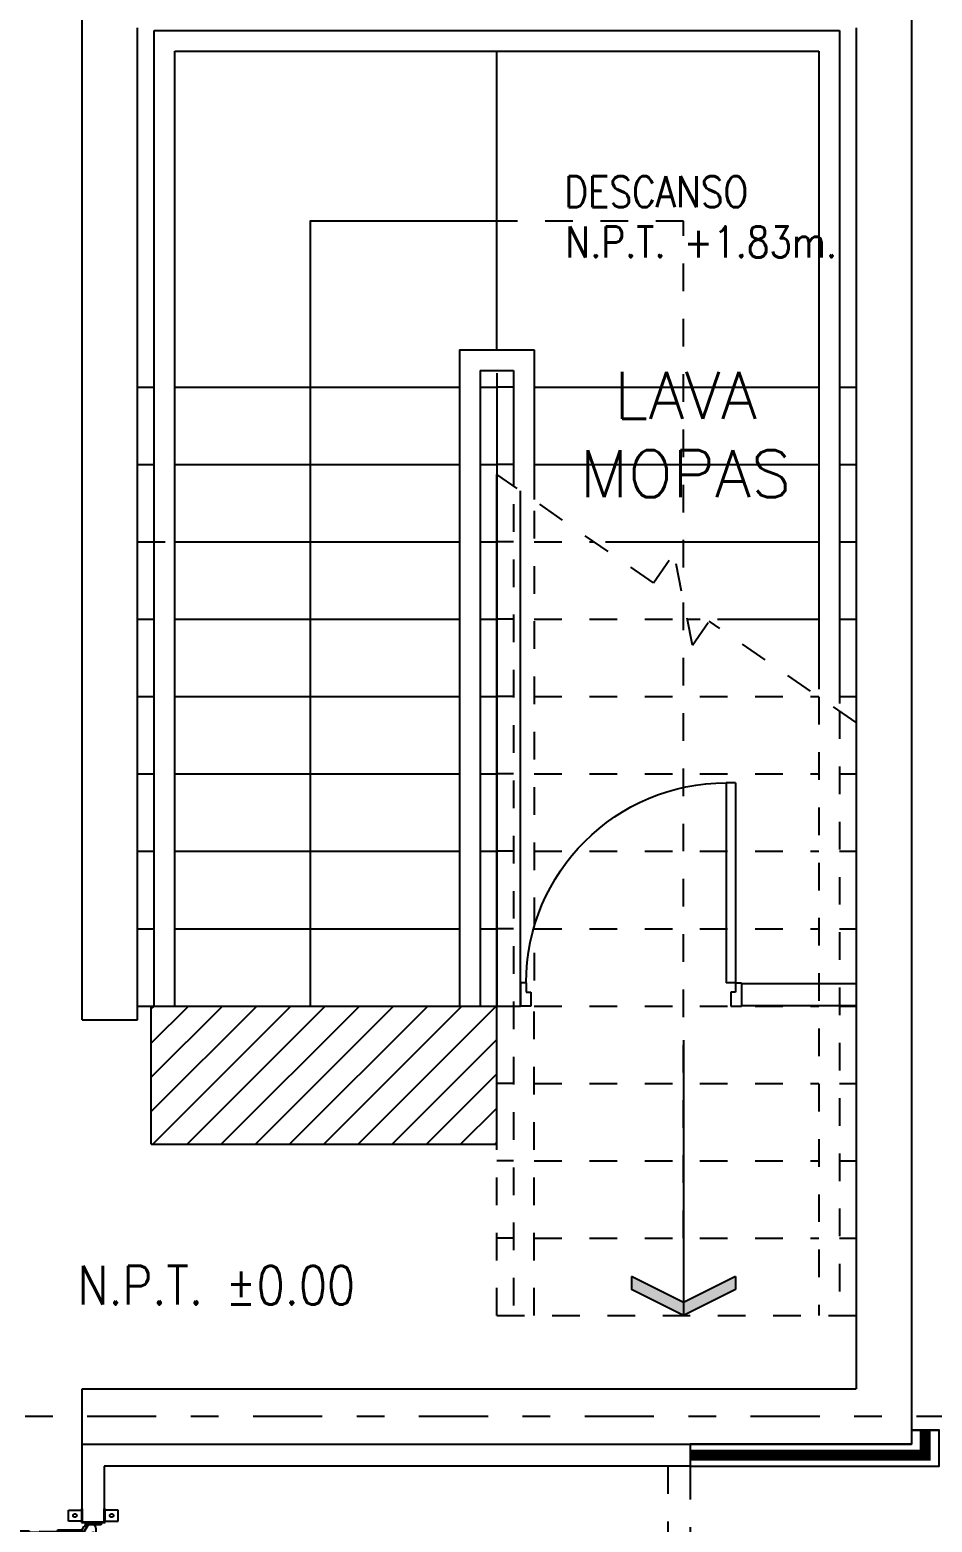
# Model space of a CAD drawing. Header units: millimetres. Extents: x 340 to 1003762, y 22 to 362022.
# Drawn here: x 406.99 to 410.26, y 89.96 to 95.36 of the extents above; entities that cross this region are included whole.
import ezdxf
from ezdxf.xclip import XClip

# ---------------------------------------------------------------- set-up
doc = ezdxf.new("R2010")
doc.units = ezdxf.units.MM
doc.header["$XCLIPFRAME"] = 0
for name, pattern in [('LSBB_P_002 - PLANTA 1° NIVEL SALA DE VENTAS$0$000_ALTILLO PROPUESTA$0$HIDDEN', [0.375, 0.25, -0.125]), ('LSBB_P_002 - PLANTA 1° NIVEL SALA DE VENTAS$0$CONTINUOS', [0]), ('LSBB_P_002 - PLANTA 1° NIVEL SALA DE VENTAS$0$DASHDOT2', [0.5, 0.25, -0.125, 0, -0.125]), ('LSBB_P_002 - PLANTA 1° NIVEL SALA DE VENTAS$0$DASHED', [0.75, 0.5, -0.25]), ('LSBB_P_002 - PLANTA 1° NIVEL SALA DE VENTAS$0$DOT', [0.25, 0, -0.25]), ('LSBB_P_002 - PLANTA 1° NIVEL SALA DE VENTAS$0$HIDDEN4', [0.09375, 0.0625, -0.03125]), ('LSBB_P_002 - PLANTA 1° NIVEL SALA DE VENTAS$0$Z-ARQUITECTURA$0$HIDDEN', [0.375, 0.25, -0.125])]:
    doc.linetypes.add(name, pattern=pattern)
for name, color, linetype in [('LSBB_P_002 - PLANTA 1° NIVEL SALA DE VENTAS$0$01', 8, 'Continuous'), ('LSBB_P_002 - PLANTA 1° NIVEL SALA DE VENTAS$0$A-DEMOLICIONES', 30, 'LSBB_P_002 - PLANTA 1° NIVEL SALA DE VENTAS$0$DASHED'), ('LSBB_P_002 - PLANTA 1° NIVEL SALA DE VENTAS$0$A-PANEL CAMARA NUEVO', 10, 'LSBB_P_002 - PLANTA 1° NIVEL SALA DE VENTAS$0$CONTINUOS'), ('LSBB_P_002 - PLANTA 1° NIVEL SALA DE VENTAS$0$A-PUERTAS NUEVAS', 10, 'Continuous'), ('LSBB_P_002 - PLANTA 1° NIVEL SALA DE VENTAS$0$A-SE CONSTRUYE RELLENO', 10, 'LSBB_P_002 - PLANTA 1° NIVEL SALA DE VENTAS$0$CONTINUOS'), ('LSBB_P_002 - PLANTA 1° NIVEL SALA DE VENTAS$0$DJAMB', 8, 'Continuous'), ('LSBB_P_002 - PLANTA 1° NIVEL SALA DE VENTAS$0$E-TABIQUE-CAMARA', 1, 'Continuous'), ('LSBB_P_002 - PLANTA 1° NIVEL SALA DE VENTAS$0$EJES', 8, 'LSBB_P_002 - PLANTA 1° NIVEL SALA DE VENTAS$0$DASHDOT2'), ('LSBB_P_002 - PLANTA 1° NIVEL SALA DE VENTAS$0$ESCALERAS', 8, 'Continuous'), ('LSBB_P_002 - PLANTA 1° NIVEL SALA DE VENTAS$0$HATCH', 8, 'Continuous'), ('LSBB_P_002 - PLANTA 1° NIVEL SALA DE VENTAS$0$LETRERO', 2, 'Continuous'), ('LSBB_P_002 - PLANTA 1° NIVEL SALA DE VENTAS$0$MUROS', 5, 'Continuous'), ('LSBB_P_002 - PLANTA 1° NIVEL SALA DE VENTAS$0$PUERTAS', 2, 'Continuous'), ('LSBB_P_002 - PLANTA 1° NIVEL SALA DE VENTAS$0$TEXTOS RECINTO', 7, 'Continuous'), ('XREF', 7, 'Continuous')]:
    doc.layers.add(name, color=color, linetype=linetype)
doc.styles.add('LSBB_P_002 - PLANTA 1° NIVEL SALA DE VENTAS$0$ELEV', font='romans', dxfattribs={"bigfont": 'SPEC-SL.SHX'})
doc.styles.add('LSBB_P_002 - PLANTA 1° NIVEL SALA DE VENTAS$0$ROMANS', font='romans')

# ---------------------------------------------------------------- blocks, each defined once
blk = doc.blocks.new('*X133')
at = {"color": 0}
for p, q in [((543.5356, 106.2254), (543.9172, 106.607)), ((543.5356, 106.3492), (543.7934, 106.607)), ((543.5356, 106.4729), (543.6697, 106.607)), ((543.5356, 106.5966), (543.5459, 106.607)), ((543.5409, 106.107), (544.0409, 106.607)), ((543.6647, 106.107), (544.1647, 106.607)), ((543.7884, 106.107), (544.2884, 106.607)), ((543.9122, 106.107), (544.4122, 106.607)), ((544.0359, 106.107), (544.5359, 106.607)), ((544.1596, 106.107), (544.6596, 106.607)), ((544.2834, 106.107), (544.7834, 106.607)), ((544.4071, 106.107), (544.7856, 106.4855)), ((544.5309, 106.107), (544.7856, 106.3617)), ((544.6546, 106.107), (544.7856, 106.238)), ((544.7784, 106.107), (544.7856, 106.1142))]:
    blk.add_line(p, q, dxfattribs=at)
blk = doc.blocks.new('LSBB_P_002 - PLANTA 1° NIVEL SALA DE VENTAS$0$W0')
for p, q in [((-0.1439, 0.1881), (-0.0499, 0)), ((-0.1439, 0.1881), (-0.0969, 0.1881)), ((-0.0969, 0.1881), (-0.0028, 0)), ((-1, 0), (0, 0)), ((-0.0499, 0), (-0.1439, -0.1881)), ((-0.0028, 0), (-0.0969, -0.1881)), ((-0.1439, -0.1881), (-0.0969, -0.1881))]:
    blk.add_line(p, q)
for points in [[(-0.1439, 0.1881), (-0.0499, 0), (-0.0969, 0.1881), (-0.0028, 0)], [(-0.1439, -0.1881), (-0.0499, 0), (-0.0969, -0.1881), (-0.0028, 0)]]:
    blk.add_solid(points)
blk = doc.blocks.new('*X134')
at = {"color": 0}
for p, q in [((543.5356, 106.2254), (543.9172, 106.607)), ((543.5356, 106.3492), (543.7934, 106.607)), ((543.5356, 106.4729), (543.6697, 106.607)), ((543.5356, 106.5966), (543.5459, 106.607)), ((543.5409, 106.107), (544.0409, 106.607)), ((543.6647, 106.107), (544.1647, 106.607)), ((543.7884, 106.107), (544.2884, 106.607)), ((543.9122, 106.107), (544.4122, 106.607)), ((544.0359, 106.107), (544.5359, 106.607)), ((544.1596, 106.107), (544.6596, 106.607)), ((544.2834, 106.107), (544.7834, 106.607)), ((544.4071, 106.107), (544.7856, 106.4855)), ((544.5309, 106.107), (544.7856, 106.3617)), ((544.6546, 106.107), (544.7856, 106.238)), ((544.7784, 106.107), (544.7856, 106.1142))]:
    blk.add_line(p, q, dxfattribs=at)
blk = doc.blocks.new('LSBB_P_002 - PLANTA 1° NIVEL SALA DE VENTAS$0$PU90')
for p, q in [((0.0239, 0.9096), (0.0239, 0.0957)), ((0.0239, 0.9096), (0.0622, 0.9096)), ((0.0622, 0.9096), (0.0622, 0.0957)), ((0, 0.0957), (0, 0)), ((0.0239, 0.0957), (0, 0.0957)), ((0.0239, 0.0957), (0.0239, 0.0574)), ((0.0239, 0.0957), (0.0622, 0.0957)), ((0.8761, 0.0957), (0.9, 0.0957)), ((0.8761, 0.0957), (0.8761, 0.0574)), ((0.9, 0.0957), (0.9, 0)), ((0.0431, 0), (0, 0)), ((0.0239, 0.0574), (0.0431, 0.0574)), ((0.0431, 0.0574), (0.0431, 0)), ((0.8761, 0.0574), (0.8569, 0.0574)), ((0.8569, 0.0574), (0.8569, 0)), ((0.8569, 0), (0.9, 0))]:
    blk.add_line(p, q)
at = {"layer": 'LSBB_P_002 - PLANTA 1° NIVEL SALA DE VENTAS$0$DJAMB'}
blk.add_arc((0.0622, 0.0957), 0.8138, 0, 90, dxfattribs=at)
blk = doc.blocks.new('LSBB_P_002 - PLANTA 1° NIVEL SALA DE VENTAS$0$Z-ARQUITECTURA$0$PUERTA POLICARBONATO 90')
for p, q in [((0.003, 0.003), (-0.047, 0.003)), ((-0.047, 0), (-0.047, 0.003)), ((0, 0), (-0.047, 0)), ((0, -0.08), (0, 0)), ((0.003, -0.083), (0.003, 0.003)), ((0.897, -0.083), (0.897, 0.003)), ((0.897, 0.003), (0.947, 0.003)), ((0.9, -0.08), (0.9, 0)), ((0.9, 0), (0.947, 0)), ((0.947, 0, 0), (0.947, 0.003, 0)), ((0.003, -0.011), (0.003, -0.069)), ((0.003, -0.011), (0.011, -0.011)), ((0.011, -0.011), (0.011, -0.069)), ((0.011, -0.0335), (0.0157, -0.0335)), ((0.011, -0.0335), (0.011, -0.0465)), ((0.011, -0.0417), (0.011, -0.0577)), ((0.059, -0.0297), (0.027, -0.0297)), ((0.075, -0.0417), (0.075, -0.0577)), ((-0.047, -0.08), (0, -0.08)), ((-0.047, -0.083), (-0.047, -0.08)), ((-0.047, -0.083), (0.003, -0.083)), ((0.003, -0.069), (0.011, -0.069)), ((0.043, -0.0757), (0.011, -0.0577)), ((0.016, -0.0616), (0.016, -0.0731)), ((0.0355, -0.0726), (0.016, -0.0616)), ((0.0305, -0.0813), (0.016, -0.0731)), ((0.0305, -0.0813), (0.0305, -0.1691)), ((0.0355, -0.0726), (0.0355, -0.1721)), ((0.0355, -0.0743), (0.0355, -0.1713)), ((0.0355, -0.0853), (0.0505, -0.0853)), ((0.0405, -0.0853), (0.0405, -0.8998)), ((0.075, -0.0577), (0.043, -0.0757)), ((0.0455, -0.0853), (0.0455, -0.8998)), ((0.07, -0.0616), (0.0505, -0.0726)), ((0.0505, -0.0726), (0.0505, -0.1721)), ((0.0505, -0.0743), (0.0505, -0.1713)), ((0.07, -0.0731), (0.0555, -0.0813)), ((0.0555, -0.0813), (0.0555, -0.1691)), ((0.07, -0.0616), (0.07, -0.0731)), ((0.947, -0.083), (0.897, -0.083)), ((0.947, -0.08), (0.9, -0.08)), ((0.947, -0.083, 0), (0.947, -0.08, 0)), ((0.0305, -0.1691), (0.0355, -0.1721)), ((0.0555, -0.1691), (0.0505, -0.1721)), ((0.0385, -0.8998), (0.0405, -0.8998)), ((0.0405, -0.8998), (0.0455, -0.8998)), ((0.0475, -0.8998), (0.0455, -0.8998))]:
    blk.add_line(p, q)
at = {"color": 8, "linetype": 'LSBB_P_002 - PLANTA 1° NIVEL SALA DE VENTAS$0$Z-ARQUITECTURA$0$HIDDEN', "ltscale": 0.2}
for p, q in [((-0.0424, 0.05), (-0.0424, 0.003)), ((-0.0024, 0.05), (-0.0424, 0.05)), ((-0.0024, 0.003), (-0.0024, 0.05)), ((0.9024, 0.05, 0), (0.9424, 0.05, 0)), ((0.9024, 0.003, 0), (0.9024, 0.05, 0)), ((0.9424, 0.05, 0), (0.9424, 0.003, 0)), ((-0.0424, -0.13), (-0.0424, -0.083)), ((-0.0024, -0.083), (-0.0024, -0.13)), ((0.9024, -0.083, 0), (0.9024, -0.13, 0)), ((0.9424, -0.13, 0), (0.9424, -0.083, 0)), ((-0.0024, -0.13), (-0.0424, -0.13)), ((0.9024, -0.13, 0), (0.9424, -0.13, 0))]:
    blk.add_line(p, q, dxfattribs=at)
at = {"color": 8, "linetype": 'LSBB_P_002 - PLANTA 1° NIVEL SALA DE VENTAS$0$Z-ARQUITECTURA$0$HIDDEN', "ltscale": 0.3}
for p, q in [((0.15, 0), (0, 0)), ((0.15, -0.6855), (0.15, 0))]:
    blk.add_line(p, q, dxfattribs=at)
at = {"color": 8}
for p, q in [((0.0355, -0.2323), (0.0355, -0.0853)), ((0.0375, -0.2323), (0.0375, -0.0853)), ((0.0485, -0.2323), (0.0485, -0.0853)), ((0.0505, -0.2323), (0.0505, -0.0853)), ((0.0355, -0.2323), (0.0375, -0.2323)), ((0.0385, -0.2353), (0.0385, -0.8998)), ((0.0385, -0.2353), (0.0405, -0.2353)), ((0.0455, -0.2353), (0.0475, -0.2353)), ((0.0475, -0.2353), (0.0475, -0.8998)), ((0.0485, -0.2323), (0.0505, -0.2323)), ((0.0324, -0.2725), (0.0385, -0.2725)), ((0.0475, -0.2723), (0.0523, -0.2723)), ((0.0335, -0.7811), (0.0385, -0.7811)), ((0.0335, -0.8145), (0.0335, -0.7811)), ((0.0385, -0.7811), (0.0385, -0.8195)), ((0.0525, -0.7811), (0.0475, -0.7811)), ((0.0475, -0.7811), (0.0475, -0.8195)), ((0.0525, -0.8145), (0.0525, -0.7811))]:
    blk.add_line(p, q, dxfattribs=at)
at = {"color": 8, "linetype": 'LSBB_P_002 - PLANTA 1° NIVEL SALA DE VENTAS$0$Z-ARQUITECTURA$0$HIDDEN', "ltscale": 0.2}
for centre in [(-0.0224, 0.0265), (0.9224, 0.0265, 0), (-0.0224, -0.1065), (0.9224, -0.1065, 0)]:
    blk.add_circle(centre, 0.0065, dxfattribs=at)
blk.add_circle((0.043, -0.04), 0.005)
at = {"color": 8, "linetype": 'LSBB_P_002 - PLANTA 1° NIVEL SALA DE VENTAS$0$Z-ARQUITECTURA$0$HIDDEN', "ltscale": 0.3}
blk.add_arc((0.0467, -0.0455, 0), 0.8544, 268.991, 92.0144, dxfattribs=at)
for centre, start, end in [((0.0257, -0.0447), 85.2268, 168.513), ((0.0603, -0.0447), 11.487, 94.7732)]:
    blk.add_arc(centre, 0.015, start, end)
at = {"color": 8}
for centre, radius, start, end in [((0.0388, -0.232), 0.00328, 184.6795, 265.3205), ((0.0408, -0.232), 0.00328, 184.6795, 265.3205), ((0.0452, -0.232), 0.00328, 274.6795, 355.3205), ((0.0472, -0.232), 0.00328, 274.6795, 355.3205), ((-0.6253, -0.2832), 0.6578, 338.0387, 0.9306), ((-0.6303, -0.2794), 0.6689, 337.9797, 0.5924), ((0.6876, -0.2876), 0.6402, 178.6267, 202.2426), ((0.71, -0.2829), 0.6578, 179.0694, 201.9613), ((0.6694, -0.7975), 0.7342, 158.5459, 181.7179), ((0.6694, -0.7975), 0.7292, 158.5517, 181.7272), ((-0.5834, -0.7975), 0.7292, 358.2728, 21.4483), ((-0.5834, -0.7975), 0.7342, 358.2821, 21.4541), ((-0.013, -0.8182), 0.0515, 181.4341, 358.5659), ((-0.0129, -0.8181), 0.0466, 181.1194, 4.478), ((0.099, -0.8182), 0.0515, 181.4341, 358.5659), ((0.0989, -0.8181), 0.0466, 175.522, 358.8806)]:
    blk.add_arc(centre, radius, start, end, dxfattribs=at)
blk = doc.blocks.new('LSBB_P_002 - PLANTA 1° NIVEL SALA DE VENTAS$0$DEMOL')
at = {"layer": 'LSBB_P_002 - PLANTA 1° NIVEL SALA DE VENTAS$0$A-DEMOLICIONES', "linetype": 'LSBB_P_002 - PLANTA 1° NIVEL SALA DE VENTAS$0$000_ALTILLO PROPUESTA$0$HIDDEN', "ltscale": 0.8}
for p, q in [((1024.6695, 305.0656), (1024.6695, 303.3056)), ((1024.5895, 303.3856), (1024.5895, 304.9856))]:
    blk.add_line(p, q, dxfattribs=at)
blk = doc.blocks.new('LSBB_P_002 - PLANTA 1° NIVEL SALA DE VENTAS', base_point=(223.5696, 14.2202))
at = {"layer": 'LSBB_P_002 - PLANTA 1° NIVEL SALA DE VENTAS$0$01'}
for p, q in [((823.8345, 309.0256), (824.1045, 309.0256)), ((823.8345, 309.0256), (823.8345, 306.6506)), ((823.8345, 309.0256), (824.1045, 309.0256)), ((823.8345, 309.0256), (823.8345, 306.6506)), ((824.1045, 309.0256), (824.1045, 308.4831)), ((824.1045, 309.0256), (824.1045, 308.4831)), ((823.9095, 308.9506), (824.0295, 308.9506)), ((823.9095, 308.9506), (823.9095, 306.6506)), ((823.9095, 308.9506), (824.0295, 308.9506)), ((823.9095, 308.9506), (823.9095, 306.6506)), ((824.0295, 308.9506), (824.0295, 308.5313)), ((824.0295, 308.9506), (824.0295, 308.5313))]:
    blk.add_line(p, q, dxfattribs=at)
at = {"layer": 'LSBB_P_002 - PLANTA 1° NIVEL SALA DE VENTAS$0$01', "linetype": 'LSBB_P_002 - PLANTA 1° NIVEL SALA DE VENTAS$0$HIDDEN4'}
for p, q in [((824.0295, 308.467), (824.0295, 305.5306)), ((824.1045, 308.4429), (824.1045, 306.6506)), ((824.1045, 305.5306), (824.1045, 306.6506))]:
    blk.add_line(p, q, dxfattribs=at)
at = {"layer": 'LSBB_P_002 - PLANTA 1° NIVEL SALA DE VENTAS$0$A-PANEL CAMARA NUEVO'}
for points in [[(824.6695, 304.9856), (825.4695, 304.9856), (825.5695, 304.9856), (825.5695, 305.1156), (825.4695, 305.1156), (825.4695, 305.0656), (824.6695, 305.0656)], [(824.6692, 305.0623), (824.6692, 304.9856)]]:
    blk.add_lwpolyline(points, dxfattribs=at)
at = {"layer": 'LSBB_P_002 - PLANTA 1° NIVEL SALA DE VENTAS$0$A-SE CONSTRUYE RELLENO', "const_width": 0.04}
blk.add_lwpolyline([(825.5195, 305.1156), (825.5195, 305.0254), (824.6695, 305.0254)], dxfattribs=at)
at = {"layer": 'LSBB_P_002 - PLANTA 1° NIVEL SALA DE VENTAS$0$E-TABIQUE-CAMARA'}
for p, q in [((825.4695, 305.1156), (825.5695, 305.1156)), ((825.4695, 305.1156), (825.5695, 305.1156)), ((822.4695, 304.7848), (822.4695, 305.0656)), ((822.4695, 305.0656), (824.6695, 305.0656)), ((824.6695, 304.9856), (822.5495, 304.9856)), ((822.5495, 304.9856), (822.5495, 304.7848))]:
    blk.add_line(p, q, dxfattribs=at)
blk.add_lwpolyline([(822.4695, 304.7848), (822.5495, 304.7848)], dxfattribs=at)
at = {"layer": 'LSBB_P_002 - PLANTA 1° NIVEL SALA DE VENTAS$0$EJES'}
blk.add_line((879.7376, 305.1656), (769.0572, 305.1656), dxfattribs=at)
at = {"layer": 'LSBB_P_002 - PLANTA 1° NIVEL SALA DE VENTAS$0$ESCALERAS'}
for p, q in [((822.7295, 306.6506), (822.7295, 310.1806)), ((822.7295, 310.1806), (825.2095, 310.1806)), ((822.7295, 306.6506), (822.7295, 310.1806)), ((822.7295, 310.1806), (825.2095, 310.1806)), ((825.2095, 310.1806), (825.2095, 307.7459)), ((825.2095, 310.1806), (825.2095, 307.7459)), ((822.8045, 310.1056), (825.1345, 310.1056)), ((822.8045, 306.6506), (822.8045, 310.1056)), ((822.8045, 310.1056), (825.1345, 310.1056)), ((822.8045, 306.6506), (822.8045, 310.1056)), ((823.9695, 309.0256), (823.9695, 310.1056)), ((823.9695, 309.0256), (823.9695, 310.1056)), ((825.1345, 310.1056), (825.1345, 307.7976)), ((825.1345, 310.1056), (825.1345, 307.7976)), ((823.9695, 308.9406), (823.9695, 306.6506)), ((822.6695, 308.8906), (822.7295, 308.8906)), ((822.6695, 308.8906), (822.7295, 308.8906)), ((822.8045, 308.8906), (823.8345, 308.8906)), ((822.8045, 308.8906), (823.8345, 308.8906)), ((823.9095, 308.8906), (823.9695, 308.8906)), ((823.9095, 308.8906), (823.9695, 308.8906)), ((824.0295, 308.8906), (823.9695, 308.8906)), ((824.0295, 308.8906), (823.9695, 308.8906)), ((824.1045, 308.8906), (825.1345, 308.8906)), ((824.1045, 308.8906), (825.1345, 308.8906)), ((825.2095, 308.8906), (825.2695, 308.8906)), ((825.2095, 308.8906), (825.2695, 308.8906)), ((822.6695, 308.6106), (822.7295, 308.6106)), ((822.6695, 308.6106), (822.7295, 308.6106)), ((822.8045, 308.6106), (823.8345, 308.6106)), ((822.8045, 308.6106), (823.8345, 308.6106)), ((823.9095, 308.6106), (823.9695, 308.6106)), ((823.9095, 308.6106), (823.9695, 308.6106)), ((824.0295, 308.6106), (823.9695, 308.6106)), ((824.0295, 308.6106), (823.9695, 308.6106)), ((824.1045, 308.6106), (825.1345, 308.6106)), ((824.1045, 308.6106), (825.1345, 308.6106)), ((825.2095, 308.6106), (825.2695, 308.6106)), ((825.2095, 308.6106), (825.2695, 308.6106)), ((822.8045, 308.3306), (823.8345, 308.3306)), ((822.8045, 308.3306), (823.8345, 308.3306)), ((823.9095, 308.3306), (823.9695, 308.3306)), ((823.9095, 308.3306), (823.9695, 308.3306)), ((824.0295, 308.3306), (823.9695, 308.3306)), ((824.0295, 308.3306), (823.9695, 308.3306)), ((824.3622, 308.3306), (825.1345, 308.3306)), ((824.3622, 308.3306), (825.1345, 308.3306)), ((825.2095, 308.3306), (825.2695, 308.3306)), ((825.2095, 308.3306), (825.2695, 308.3306)), ((823.3169, 308.0506), (823.8345, 308.0506)), ((823.3169, 308.0506), (823.8345, 308.0506)), ((823.9095, 308.0506), (823.9695, 308.0506)), ((823.9095, 308.0506), (823.9695, 308.0506)), ((824.0295, 308.0506), (823.9695, 308.0506)), ((824.0295, 308.0506), (823.9695, 308.0506)), ((824.7679, 308.0506), (825.1345, 308.0506)), ((824.7679, 308.0506), (825.1345, 308.0506)), ((825.2095, 308.0506), (825.2695, 308.0506)), ((825.2095, 308.0506), (825.2695, 308.0506)), ((825.2095, 307.7706), (825.2695, 307.7706)), ((825.2095, 307.7706), (825.2695, 307.7706)), ((825.2095, 307.4906), (825.2695, 307.4906)), ((825.2095, 307.4906), (825.2695, 307.4906)), ((825.2095, 307.2106), (825.2695, 307.2106)), ((825.2095, 307.2106), (825.2695, 307.2106)), ((825.2095, 306.9306), (825.2695, 306.9306)), ((825.2095, 306.9306), (825.2695, 306.9306)), ((822.7195, 306.1506), (822.7195, 306.6506)), ((822.7195, 306.6506), (823.9695, 306.6506)), ((822.7195, 306.1506), (822.7195, 306.6506)), ((822.7195, 306.6506), (823.9695, 306.6506)), ((823.9695, 306.1506), (823.9695, 306.6506)), ((823.9695, 306.1506), (823.9695, 306.6506)), ((825.2095, 306.6506), (825.2695, 306.6506)), ((825.2095, 306.6506), (825.2695, 306.6506)), ((825.2095, 306.3706), (825.2695, 306.3706)), ((825.2095, 306.3706), (825.2695, 306.3706)), ((822.7195, 306.1506), (823.9695, 306.1506)), ((822.7195, 306.1506), (823.9695, 306.1506)), ((825.2095, 306.0906), (825.2695, 306.0906)), ((825.2095, 306.0906), (825.2695, 306.0906))]:
    blk.add_line(p, q, dxfattribs=at)
at = {"layer": 'LSBB_P_002 - PLANTA 1° NIVEL SALA DE VENTAS$0$ESCALERAS', "linetype": 'LSBB_P_002 - PLANTA 1° NIVEL SALA DE VENTAS$0$HIDDEN4'}
for p, q in [((824.5364, 308.1822), (823.9695, 308.5735)), ((824.5364, 308.1822), (823.9695, 308.5735)), ((824.0295, 308.467), (824.0295, 305.5306)), ((824.1045, 308.4429), (824.1045, 306.6506)), ((822.6695, 308.3306), (822.7295, 308.3306)), ((822.6695, 308.3306), (822.7295, 308.3306)), ((824.1045, 308.3306), (824.3213, 308.3306)), ((824.1045, 308.3306), (824.3213, 308.3306)), ((824.5364, 308.1822), (824.6105, 308.2895)), ((824.5364, 308.1822), (824.6105, 308.2895)), ((824.6772, 307.9561), (824.6105, 308.2895)), ((824.6772, 307.9561), (824.6105, 308.2895)), ((824.1045, 308.0506), (824.6818, 308.0506)), ((824.1045, 308.0506), (824.6818, 308.0506)), ((824.6583, 308.0506), (824.7053, 308.0506)), ((824.6583, 308.0506), (824.7053, 308.0506)), ((824.6772, 307.9561), (824.7374, 308.0435)), ((824.6772, 307.9561), (824.7374, 308.0435)), ((825.2695, 307.6762), (824.7374, 308.0435)), ((825.2695, 307.6762), (824.7374, 308.0435)), ((822.6695, 307.7706), (822.7295, 307.7706)), ((822.6695, 307.7706), (822.7295, 307.7706)), ((824.1045, 307.7706), (825.1345, 307.7706)), ((824.1045, 307.7706), (825.1345, 307.7706)), ((825.1345, 307.7694), (825.1345, 305.5306)), ((825.1345, 307.7694), (825.1345, 305.5306)), ((825.2095, 307.7176), (825.2095, 305.5306)), ((825.2095, 307.7176), (825.2095, 305.5306)), ((822.6695, 307.4906), (822.7295, 307.4906)), ((822.6695, 307.4906), (822.7295, 307.4906)), ((824.1045, 307.4906), (825.1345, 307.4906)), ((824.1045, 307.4906), (825.1345, 307.4906)), ((822.6695, 307.2106), (822.7295, 307.2106)), ((822.6695, 307.2106), (822.7295, 307.2106)), ((824.1045, 307.2106), (825.1345, 307.2106)), ((824.1045, 307.2106), (825.1345, 307.2106)), ((822.6695, 306.9306), (822.7295, 306.9306)), ((822.6695, 306.9306), (822.7295, 306.9306)), ((824.1045, 306.9306), (825.1345, 306.9306)), ((824.1045, 306.9306), (825.1345, 306.9306)), ((822.6695, 306.6506), (822.7295, 306.6506)), ((822.6695, 306.6506), (822.7295, 306.6506)), ((823.9695, 305.5306), (823.9695, 306.6506)), ((823.9695, 306.6506), (824.0295, 306.6506)), ((823.9695, 305.5306), (823.9695, 306.6506)), ((823.9695, 306.6506), (824.0295, 306.6506)), ((824.1045, 306.6506), (825.1345, 306.6506)), ((824.1045, 305.5306), (824.1045, 306.6506)), ((824.1045, 306.6506), (825.1345, 306.6506)), ((824.1045, 306.3706), (825.1345, 306.3706)), ((824.1045, 306.3706), (825.1345, 306.3706)), ((824.1045, 306.0906), (825.1345, 306.0906)), ((824.1045, 306.0906), (825.1345, 306.0906)), ((824.1045, 305.8106), (825.1345, 305.8106)), ((824.1045, 305.8106), (825.1345, 305.8106)), ((825.2095, 305.8106), (825.2695, 305.8106)), ((825.2095, 305.8106), (825.2695, 305.8106)), ((823.9695, 305.5306), (825.2695, 305.5306)), ((823.9695, 305.5306), (825.2695, 305.5306))]:
    blk.add_line(p, q, dxfattribs=at)
at = {"layer": 'LSBB_P_002 - PLANTA 1° NIVEL SALA DE VENTAS$0$ESCALERAS', "linetype": 'Continuous'}
for p, q in [((822.6695, 308.0506), (822.7295, 308.0506)), ((822.6695, 308.0506), (822.7295, 308.0506)), ((822.8045, 308.0506), (823.3169, 308.0506)), ((822.8045, 308.0506), (823.3169, 308.0506)), ((822.8045, 307.7706), (823.8345, 307.7706)), ((822.8045, 307.7706), (823.8345, 307.7706)), ((823.9095, 307.7706), (823.9695, 307.7706)), ((823.9095, 307.7706), (823.9695, 307.7706)), ((824.0295, 307.7706), (823.9695, 307.7706)), ((824.0295, 307.7706), (823.9695, 307.7706)), ((822.8045, 307.4906), (823.8345, 307.4906)), ((822.8045, 307.4906), (823.8345, 307.4906)), ((823.9095, 307.4906), (823.9695, 307.4906)), ((823.9095, 307.4906), (823.9695, 307.4906)), ((824.0295, 307.4906), (823.9695, 307.4906)), ((824.0295, 307.4906), (823.9695, 307.4906)), ((822.8045, 307.2106), (823.8345, 307.2106)), ((822.8045, 307.2106), (823.8345, 307.2106)), ((823.9095, 307.2106), (823.9695, 307.2106)), ((823.9095, 307.2106), (823.9695, 307.2106)), ((824.0295, 307.2106), (823.9695, 307.2106)), ((824.0295, 307.2106), (823.9695, 307.2106)), ((822.8045, 306.9306), (823.8345, 306.9306)), ((822.8045, 306.9306), (823.8345, 306.9306)), ((823.9095, 306.9306), (823.9695, 306.9306)), ((823.9095, 306.9306), (823.9695, 306.9306)), ((824.0295, 306.9306), (823.9695, 306.9306)), ((824.0295, 306.9306), (823.9695, 306.9306)), ((824.0295, 306.3706), (823.9695, 306.3706)), ((824.0295, 306.3706), (823.9695, 306.3706)), ((824.0295, 306.0906), (823.9695, 306.0906)), ((824.0295, 306.0906), (823.9695, 306.0906)), ((824.0295, 305.8106), (823.9695, 305.8106)), ((824.0295, 305.8106), (823.9695, 305.8106))]:
    blk.add_line(p, q, dxfattribs=at)
at = {"layer": 'LSBB_P_002 - PLANTA 1° NIVEL SALA DE VENTAS$0$ESCALERAS'}
blk.add_lwpolyline([(823.9695, 309.4912), (823.2945, 309.4912), (823.2945, 306.6506)], dxfattribs=at)
blk.add_lwpolyline([(823.9695, 309.4912), (823.2945, 309.4912), (823.2945, 306.6506)], dxfattribs=at)
at = {"layer": 'LSBB_P_002 - PLANTA 1° NIVEL SALA DE VENTAS$0$ESCALERAS', "linetype": 'LSBB_P_002 - PLANTA 1° NIVEL SALA DE VENTAS$0$HIDDEN4'}
for points in [[(824.6445, 308.2371), (824.6445, 309.4912), (823.9695, 309.4912)], [(824.6445, 308.2371), (824.6445, 309.4912), (823.9695, 309.4912)], [(824.6445, 305.8106), (824.6445, 308.1195)], [(824.6445, 305.8106), (824.6445, 308.1195)]]:
    blk.add_lwpolyline(points, dxfattribs=at)
at = {"layer": 'LSBB_P_002 - PLANTA 1° NIVEL SALA DE VENTAS$0$MUROS'}
for p, q in [((825.4695, 313.2406), (825.4695, 305.0656)), ((825.4695, 313.2406), (825.4695, 305.0656)), ((822.4695, 306.6006), (822.4695, 310.3406)), ((822.4695, 306.6006), (822.4695, 310.3406)), ((822.6695, 306.6006), (822.6695, 310.1906)), ((822.6695, 306.6006), (822.6695, 310.1906)), ((825.2695, 310.1906), (825.2695, 305.2656)), ((825.2695, 310.1906), (825.2695, 305.2656)), ((823.9695, 306.6459), (823.9695, 308.5735)), ((823.9695, 306.6459), (823.9695, 308.5735)), ((824.0546, 306.6506), (824.0546, 308.5147)), ((824.0546, 306.6506), (824.0546, 308.5147)), ((823.9695, 306.6506), (824.0546, 306.6506)), ((823.9695, 306.6506), (824.0546, 306.6506)), ((822.4695, 306.6006), (822.6695, 306.6006)), ((822.4695, 306.6006), (822.6695, 306.6006)), ((822.4695, 305.0656), (822.4695, 305.2656)), ((822.4695, 305.2656), (825.2695, 305.2656)), ((822.4695, 305.0656), (822.4695, 305.2656)), ((822.4695, 305.2656), (825.2695, 305.2656)), ((822.4695, 305.0656), (825.4695, 305.0656)), ((822.4695, 305.0656), (825.4695, 305.0656))]:
    blk.add_line(p, q, dxfattribs=at)
at = {"layer": 'LSBB_P_002 - PLANTA 1° NIVEL SALA DE VENTAS$0$MUROS', "linetype": 'LSBB_P_002 - PLANTA 1° NIVEL SALA DE VENTAS$0$DOT'}
blk.add_line((822.6695, 308.3306), (822.9655, 308.3306), dxfattribs=at)
blk.add_line((822.6695, 308.3306), (822.9655, 308.3306), dxfattribs=at)
at = {"layer": 'LSBB_P_002 - PLANTA 1° NIVEL SALA DE VENTAS$0$MUROS'}
for points in [[(824.8546, 306.7327), (825.2695, 306.7327)], [(824.8546, 306.6527), (825.2695, 306.6527)]]:
    blk.add_lwpolyline(points, dxfattribs=at)
at = {"layer": 'LSBB_P_002 - PLANTA 1° NIVEL SALA DE VENTAS$0$A-DEMOLICIONES'}
blk.add_blockref('LSBB_P_002 - PLANTA 1° NIVEL SALA DE VENTAS$0$DEMOL', (-200, 0), dxfattribs=at)
at = {"layer": 'LSBB_P_002 - PLANTA 1° NIVEL SALA DE VENTAS$0$A-PUERTAS NUEVAS', "rotation": 270.0000011469201}
blk.add_blockref('LSBB_P_002 - PLANTA 1° NIVEL SALA DE VENTAS$0$Z-ARQUITECTURA$0$PUERTA POLICARBONATO 90', (822.5495, 304.7848), dxfattribs=at)
at = {"layer": 'LSBB_P_002 - PLANTA 1° NIVEL SALA DE VENTAS$0$ESCALERAS', "linetype": 'LSBB_P_002 - PLANTA 1° NIVEL SALA DE VENTAS$0$HIDDEN4', "xscale": 0.9995742112879498, "yscale": 0.9995742112879498, "zscale": 0.9995742112879498, "rotation": 270}
blk.add_blockref('LSBB_P_002 - PLANTA 1° NIVEL SALA DE VENTAS$0$W0', (824.6445, 305.5278), dxfattribs=at)
blk.add_blockref('LSBB_P_002 - PLANTA 1° NIVEL SALA DE VENTAS$0$W0', (824.6445, 305.5278), dxfattribs=at)
at = {"layer": 'LSBB_P_002 - PLANTA 1° NIVEL SALA DE VENTAS$0$HATCH'}
for name in ['*X133', '*X134']:
    blk.add_blockref(name, (279.1839, 200.0437), dxfattribs=at)
at = {"layer": 'LSBB_P_002 - PLANTA 1° NIVEL SALA DE VENTAS$0$PUERTAS', "xscale": -0.8888888888889142, "yscale": 0.8888888888889142, "zscale": 0.888888888888889}
blk.add_blockref('LSBB_P_002 - PLANTA 1° NIVEL SALA DE VENTAS$0$PU90', (824.8546, 306.6501), dxfattribs=at)
at = {"layer": 'LSBB_P_002 - PLANTA 1° NIVEL SALA DE VENTAS$0$LETRERO', "style": 'LSBB_P_002 - PLANTA 1° NIVEL SALA DE VENTAS$0$ELEV', "width": 0.85}
for s, height, p in [('DESCANSO', 0.112, (824.214, 309.5413)), ('N.P.T. +1.83m.', 0.112, (824.2174, 309.3597)), ('N.P.T. +1.83m.', 0.112, (824.2174, 309.3597)), ('N.P.T. %%P0.00', 0.14, (822.4525, 305.5702)), ('N.P.T. %%P0.00', 0.14, (822.4525, 305.5702))]:
    blk.add_text(s, height=height, dxfattribs=at).set_placement(p)
at = {"layer": 'LSBB_P_002 - PLANTA 1° NIVEL SALA DE VENTAS$0$TEXTOS RECINTO', "color": 2, "insert": (824.6524, 308.7184), "char_height": 0.17, "width": 1.041922, "attachment_point": 5, "style": 'LSBB_P_002 - PLANTA 1° NIVEL SALA DE VENTAS$0$ROMANS'}
blk.add_mtext('\\A1;LAVA\\PMOPAS', dxfattribs=at)

msp = doc.modelspace()

# ---------------------------------------------------------------- block references
at = {"layer": 'XREF'}
ref = msp.add_blockref('LSBB_P_002 - PLANTA 1° NIVEL SALA DE VENTAS', (-191.719, -200.5998), dxfattribs=at)
XClip(ref).set_block_clipping_path([(755.454857474, 236.6800249606), (887.3150098981, 333.6713636781)])

doc.saveas('drawing.dxf')
